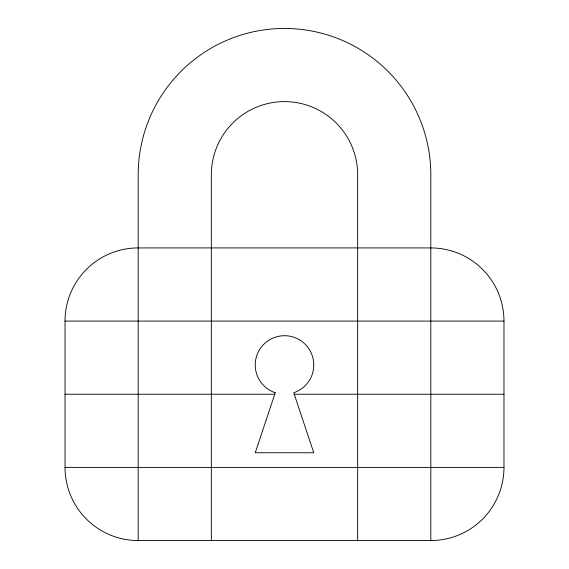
<?xml version="1.0" encoding="UTF-8"?>
<svg xmlns="http://www.w3.org/2000/svg" width="569" height="569" viewBox="0 0 569 569"><rect width="100%" height="100%" fill="white"/><g stroke="black" fill="none" stroke-linecap="round" stroke-linejoin="round"><path stroke-width="0.85" d="M65.03 321.08L503.97 321.08L503.97 467.391A73.159 73.159 0 0 1 430.811 540.55L138.189 540.55A73.159 73.159 0 0 1 65.03 467.391L65.03 321.08A73.159 73.159 0 0 1 138.189 247.92L430.811 247.92A73.159 73.159 0 0 1 503.97 321.08M65.03 394.239L274.749 394.239M294.251 394.239L503.97 394.239M65.03 467.391L503.97 467.391M430.811 540.55L430.811 174.761A146.311 146.311 0 0 0 284.5 28.45A146.311 146.311 0 0 0 138.189 174.761L138.189 540.55M357.659 540.55L357.659 174.761A73.159 73.159 0 0 0 284.5 101.609A73.159 73.159 0 0 0 211.341 174.761L211.341 540.55M275.247 392.731L255.239 452.76L313.761 452.76L293.753 392.731L294.984 392.29A29.261 29.261 0 0 0 307.872 347.36A29.261 29.261 0 0 0 261.128 347.36A29.261 29.261 0 0 0 274.016 392.29L275.247 392.731"/></g></svg>
